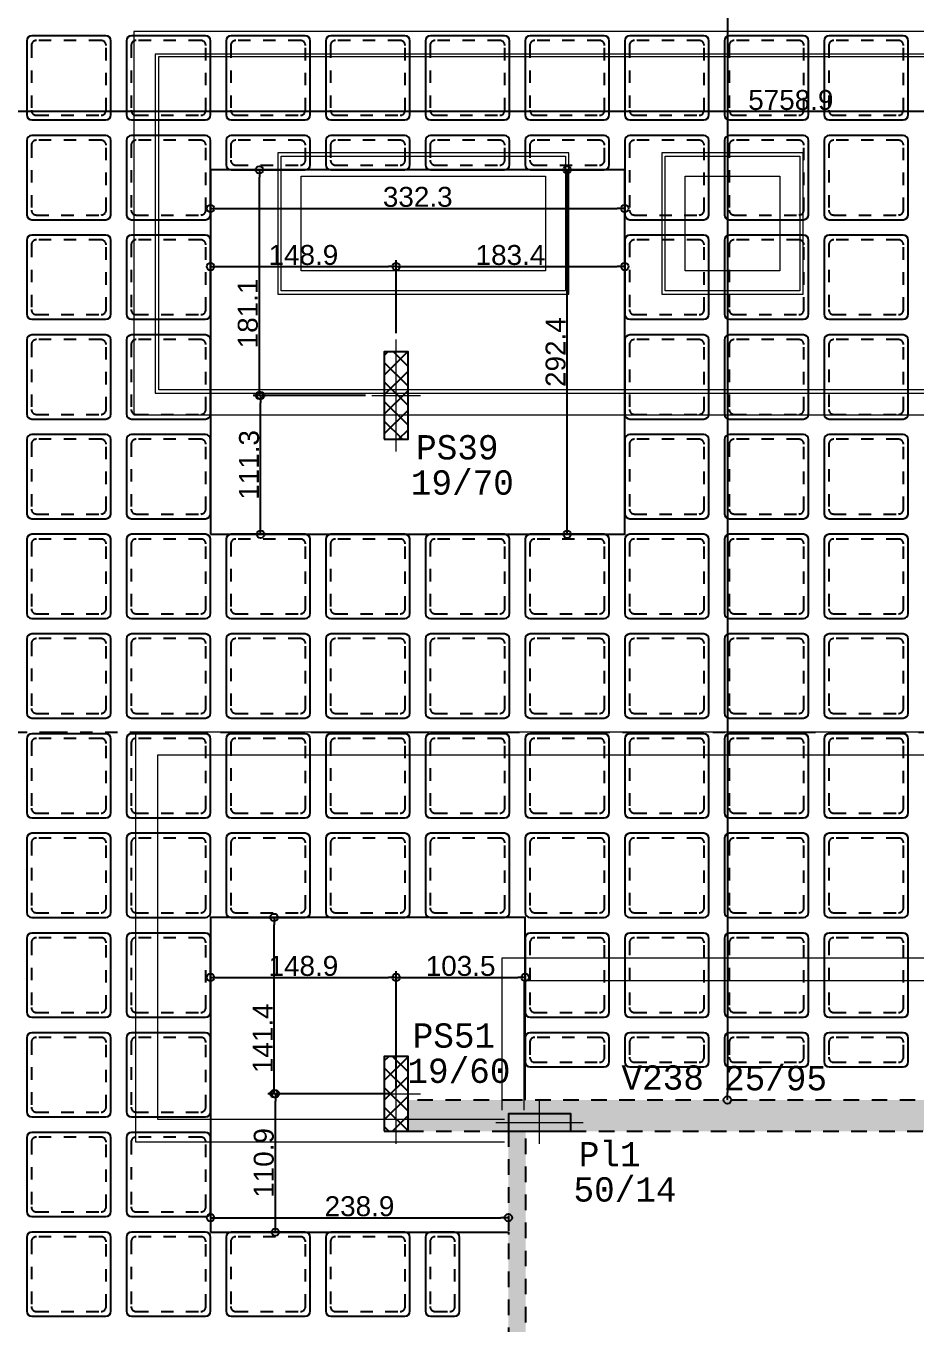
# Model space of a CAD drawing. Header units: millimetres. Extents: x -967 to 563, y -1588 to 506.
# Drawn here: x 59.74 to 66.88, y -266.34 to -255.93 of the extents above; entities that cross this region are included whole.
import ezdxf

# ---------------------------------------------------------------- set-up
doc = ezdxf.new("R2010")
doc.units = ezdxf.units.MM
for name, pattern in [('CYPE_RAYAPUNTOPUNTO', [0.45, 0.225, -0.075, 0, -0.075, 0, -0.075]), ('DASHDOT', [1, 0.5, -0.25, 0, -0.25]), ('ESTILO_TQS_0001', [1, 0.7, -0.3]), ('HIDDEN2', [0.1875, 0.125, -0.0625])]:
    doc.linetypes.add(name, pattern=pattern)
for name, color, linetype, lineweight in [('0017-PAI-PE-001-IMP-R02$0$Modelos genéricos', 252, 'Continuous', 5), ('0017-PAI-PE-001-IMP-R02$0$WEVE_ESPESSURA 1', 252, 'Continuous', 5), ('PILAR_EIXOS', 1, 'Continuous', 0)]:
    doc.layers.add(name, color=color, linetype=linetype, lineweight=lineweight)
for name, color, linetype in [('1', 5, 'Continuous'), ('11', 7, 'Continuous'), ('12', 4, 'Continuous'), ('2', 2, 'Continuous'), ('208', 13, 'Continuous'), ('251', 5, 'Continuous'), ('252', 153, 'ESTILO_TQS_0001'), ('347-XXXX-ARQ-BASE-013-IMPLANTAÇÃO$0$_XREF PAI', 252, 'Continuous'), ('4', 2, 'Continuous'), ('8', 7, 'Continuous'), ('9', 7, 'Continuous'), ('A_htc_alv', 7, 'Continuous'), ('COTAS', 1, 'Continuous'), ('EIXOS', 8, 'DASHDOT')]:
    doc.layers.add(name, color=color, linetype=linetype)
doc.styles.add('ARIAL', font='arial.ttf')
doc.styles.add('TQS_LUCIDA_CONSOLE', font='lucon.TTF')
doc.dimstyles.new('AVILLA 100 2', dxfattribs={"dimtxt": 0.16, "dimasz": 0.06, "dimexe": 0.05, "dimexo": 0.05, "dimgap": 0.01, "dimtad": 3, "dimdec": 1, "dimlfac": 100, "dimzin": 9, "dimdsep": 46, "dimtxsty": 'ARIAL', "dimblk": 'ORIGIN', "dimcen": 1.5, "dimclrd": 10, "dimclre": 10, "dimclrt": 7, "dimadec": 0, "dimazin": 0, "dimtfac": 1, "dimtdec": 1, "dimtmove": 0, "dimatfit": 1, "dimfxl": 1, "dimarcsym": 0})
pattern_1 = [(45, (685.15059, -106.08026), (-0.078577241, 0.078577241), []), (135, (685.15059, -106.08026), (-0.078577241, -0.078577241), [])]

# ---------------------------------------------------------------- blocks, each defined once
blk = doc.blocks.new('_VAONER063700637000750007500')
at = {"layer": '251', "color": 8}
for p, q in [((29.725, 33.725), (-29.725, 33.725)), ((-33.725, 29.725), (-33.725, -29.725)), ((33.725, -29.725), (33.725, 29.725)), ((-29.725, -33.725), (29.725, -33.725))]:
    blk.add_line(p, q, dxfattribs=at)
for centre, start, end in [((-29.725, 29.725), 90, 180), ((29.725, 29.725), 0, 90), ((-29.725, -29.725), 180, 270), ((29.725, -29.725), 270, 0)]:
    blk.add_arc(centre, 4, start, end, dxfattribs=at)
at = {"layer": '252', "color": 8}
for p, q in [((-29.975, 25.975), (-29.975, -25.975)), ((25.975, 29.975), (-25.975, 29.975)), ((29.975, -25.975), (29.975, 25.975)), ((-25.975, -29.975), (25.975, -29.975))]:
    blk.add_line(p, q, dxfattribs=at)
for centre, start, end in [((-25.975, 25.975), 90, 180), ((25.975, 25.975), 0, 90), ((-25.975, -25.975), 180, 270), ((25.975, -25.975), 270, 0)]:
    blk.add_arc(centre, 4, start, end, dxfattribs=at)
blk = doc.blocks.new('_VAONER063700237000750007500')
at = {"layer": '251', "color": 8}
for p, q in [((29.725, 13.725), (-29.725, 13.725)), ((-33.725, 9.725), (-33.725, -9.725)), ((33.725, -9.725), (33.725, 9.725)), ((-29.725, -13.725), (29.725, -13.725))]:
    blk.add_line(p, q, dxfattribs=at)
for centre, start, end in [((-29.725, 9.725), 90, 180), ((29.725, 9.725), 0, 90), ((-29.725, -9.725), 180, 270), ((29.725, -9.725), 270, 0)]:
    blk.add_arc(centre, 4, start, end, dxfattribs=at)
at = {"layer": '252', "color": 8}
for p, q in [((-29.975, 5.975), (-29.975, -5.975)), ((25.975, 9.975), (-25.975, 9.975)), ((29.975, -5.975), (29.975, 5.975)), ((-25.975, -9.975), (25.975, -9.975))]:
    blk.add_line(p, q, dxfattribs=at)
for centre, start, end in [((-25.975, 5.975), 90, 180), ((25.975, 5.975), 0, 90), ((-25.975, -5.975), 180, 270), ((25.975, -5.975), 270, 0)]:
    blk.add_arc(centre, 4, start, end, dxfattribs=at)
blk = doc.blocks.new('_VAONER023700637000750007500')
at = {"layer": '251', "color": 8}
for p, q in [((9.725, 33.725), (-9.725, 33.725)), ((-13.725, 29.725), (-13.725, -29.725)), ((13.725, -29.725), (13.725, 29.725)), ((-9.725, -33.725), (9.725, -33.725))]:
    blk.add_line(p, q, dxfattribs=at)
for centre, start, end in [((-9.725, 29.725), 90, 180), ((9.725, 29.725), 0, 90), ((-9.725, -29.725), 180, 270), ((9.725, -29.725), 270, 0)]:
    blk.add_arc(centre, 4, start, end, dxfattribs=at)
at = {"layer": '252', "color": 8}
for p, q in [((-9.975, 25.975), (-9.975, -25.975)), ((5.975, 29.975), (-5.975, 29.975)), ((9.975, -25.975), (9.975, 25.975)), ((-5.975, -29.975), (5.975, -29.975))]:
    blk.add_line(p, q, dxfattribs=at)
for centre, start, end in [((-5.975, 25.975), 90, 180), ((5.975, 25.975), 0, 90), ((-5.975, -25.975), 180, 270), ((5.975, -25.975), 270, 0)]:
    blk.add_arc(centre, 4, start, end, dxfattribs=at)
blk = doc.blocks.new('NERVURADA TÉRREO 1 MODELO 2 (LO) R0')
at = {"layer": '208', "xscale": 0.01, "yscale": 0.01, "zscale": 0.01}
for name, p in [('_VAONER063700637000750007500', (732.253, -769.512)), ('_VAONER063700637000750007500', (733.053, -769.512)), ('_VAONER063700637000750007500', (733.852, -769.512)), ('_VAONER063700637000750007500', (734.652, -769.512)), ('_VAONER063700637000750007500', (735.451, -769.512)), ('_VAONER063700637000750007500', (736.251, -769.512)), ('_VAONER063700637000750007500', (737.05, -769.512)), ('_VAONER063700637000750007500', (737.85, -769.512)), ('_VAONER063700637000750007500', (738.649, -769.512)), ('_VAONER063700637000750007500', (732.253, -770.312)), ('_VAONER063700637000750007500', (733.053, -770.312)), ('_VAONER063700237000750007500', (733.852, -770.112)), ('_VAONER063700237000750007500', (734.652, -770.112)), ('_VAONER063700237000750007500', (735.451, -770.112)), ('_VAONER063700237000750007500', (736.251, -770.112)), ('_VAONER063700637000750007500', (737.05, -770.312)), ('_VAONER063700637000750007500', (737.85, -770.312)), ('_VAONER063700637000750007500', (738.649, -770.312)), ('_VAONER063700637000750007500', (732.253, -771.111)), ('_VAONER063700637000750007500', (733.053, -771.111)), ('_VAONER063700637000750007500', (737.05, -771.111)), ('_VAONER063700637000750007500', (737.85, -771.111)), ('_VAONER063700637000750007500', (738.649, -771.111)), ('_VAONER063700637000750007500', (732.253, -771.911)), ('_VAONER063700637000750007500', (733.053, -771.911)), ('_VAONER063700637000750007500', (737.05, -771.911)), ('_VAONER063700637000750007500', (737.85, -771.911)), ('_VAONER063700637000750007500', (738.649, -771.911)), ('_VAONER063700637000750007500', (732.253, -772.71)), ('_VAONER063700637000750007500', (733.053, -772.71)), ('_VAONER063700637000750007500', (737.05, -772.71)), ('_VAONER063700637000750007500', (737.85, -772.71)), ('_VAONER063700637000750007500', (738.649, -772.71)), ('_VAONER063700637000750007500', (732.253, -773.51)), ('_VAONER063700637000750007500', (733.053, -773.51)), ('_VAONER063700637000750007500', (733.852, -773.51)), ('_VAONER063700637000750007500', (734.652, -773.51)), ('_VAONER063700637000750007500', (735.451, -773.51)), ('_VAONER063700637000750007500', (736.251, -773.51)), ('_VAONER063700637000750007500', (737.05, -773.51)), ('_VAONER063700637000750007500', (737.85, -773.51)), ('_VAONER063700637000750007500', (738.649, -773.51)), ('_VAONER063700637000750007500', (732.253, -774.309)), ('_VAONER063700637000750007500', (733.053, -774.309)), ('_VAONER063700637000750007500', (733.852, -774.309)), ('_VAONER063700637000750007500', (734.652, -774.309)), ('_VAONER063700637000750007500', (735.451, -774.309)), ('_VAONER063700637000750007500', (736.251, -774.309)), ('_VAONER063700637000750007500', (737.05, -774.309)), ('_VAONER063700637000750007500', (737.85, -774.309)), ('_VAONER063700637000750007500', (738.649, -774.309)), ('_VAONER063700637000750007500', (732.253, -775.109)), ('_VAONER063700637000750007500', (733.053, -775.109)), ('_VAONER063700637000750007500', (733.852, -775.109)), ('_VAONER063700637000750007500', (734.652, -775.109)), ('_VAONER063700637000750007500', (735.451, -775.109)), ('_VAONER063700637000750007500', (736.251, -775.109)), ('_VAONER063700637000750007500', (737.05, -775.109)), ('_VAONER063700637000750007500', (737.85, -775.109)), ('_VAONER063700637000750007500', (738.649, -775.109)), ('_VAONER063700637000750007500', (732.253, -775.908)), ('_VAONER063700637000750007500', (733.053, -775.908)), ('_VAONER063700637000750007500', (733.852, -775.908)), ('_VAONER063700637000750007500', (734.652, -775.908)), ('_VAONER063700637000750007500', (735.451, -775.908)), ('_VAONER063700637000750007500', (736.251, -775.908)), ('_VAONER063700637000750007500', (737.05, -775.908)), ('_VAONER063700637000750007500', (737.85, -775.908)), ('_VAONER063700637000750007500', (738.649, -775.908)), ('_VAONER063700637000750007500', (732.253, -776.708)), ('_VAONER063700637000750007500', (733.053, -776.708)), ('_VAONER063700637000750007500', (736.251, -776.708)), ('_VAONER063700637000750007500', (737.05, -776.708)), ('_VAONER063700637000750007500', (737.85, -776.708)), ('_VAONER063700637000750007500', (738.649, -776.708)), ('_VAONER063700637000750007500', (732.253, -777.507)), ('_VAONER063700637000750007500', (733.053, -777.507)), ('_VAONER063700237000750007500', (736.251, -777.307)), ('_VAONER063700237000750007500', (737.05, -777.307)), ('_VAONER063700237000750007500', (737.85, -777.307)), ('_VAONER063700237000750007500', (738.649, -777.307)), ('_VAONER063700637000750007500', (732.253, -778.307)), ('_VAONER063700637000750007500', (733.053, -778.307)), ('_VAONER063700637000750007500', (732.253, -779.106)), ('_VAONER063700637000750007500', (733.053, -779.106)), ('_VAONER063700637000750007500', (733.852, -779.106)), ('_VAONER063700637000750007500', (734.652, -779.106)), ('_VAONER023700637000750007500', (735.251, -779.106))]:
    blk.add_blockref(name, p, dxfattribs=at)
blk = doc.blocks.new('0017-PAI-PE-001-IMP-R02')
at = {"layer": '0017-PAI-PE-001-IMP-R02$0$Modelos genéricos', "color": 30}
for p, q in [((26.569, 43.232), (25.134, 43.232)), ((25.134, 43.232), (25.134, 40.272)), ((28.419, 43.232), (26.569, 43.232)), ((28.419, 39.179), (28.419, 43.232)), ((30.966, 43.245), (30.966, 29.879)), ((34.039, 43.245), (30.966, 43.245)), ((34.039, 29.879), (34.039, 43.245)), ((25.314, 40.272), (25.314, 43.052)), ((25.314, 43.052), (28.239, 43.052)), ((28.239, 43.052), (28.239, 39.179)), ((31.166, 43.045), (33.839, 43.045)), ((31.166, 30.079), (31.166, 43.045)), ((33.839, 43.045), (33.839, 30.079)), ((31.932, 42.089), (31.932, 39.755)), ((33.066, 42.089), (31.932, 42.089)), ((33.066, 39.755), (33.066, 42.089)), ((32.119, 39.942), (32.119, 41.902)), ((32.119, 41.902), (32.879, 41.902)), ((32.879, 41.902), (32.879, 39.942)), ((26.609, 40.292), (25.389, 40.292)), ((26.609, 30.867), (26.609, 40.292)), ((25.389, 40.112), (26.429, 40.112)), ((26.429, 40.112), (26.429, 30.867)), ((32.879, 39.942), (32.119, 39.942)), ((31.932, 39.755), (33.066, 39.755)), ((28.239, 39.179), (28.239, 39.064)), ((28.419, 39.064), (28.419, 39.179)), ((28.239, 39.064), (28.239, 33.724)), ((28.419, 33.724), (28.419, 39.064)), ((31.932, 39.009), (31.932, 37.875)), ((33.066, 39.009), (31.932, 39.009)), ((33.066, 37.875), (33.066, 39.009)), ((32.119, 38.463), (32.119, 38.822)), ((32.119, 38.822), (32.879, 38.822)), ((32.879, 38.822), (32.879, 38.443)), ((32.119, 38.456), (32.119, 38.462)), ((32.119, 38.45), (32.119, 38.455)), ((32.119, 38.443), (32.119, 38.449)), ((32.119, 38.434), (32.119, 38.441)), ((32.119, 38.428), (32.119, 38.433)), ((32.119, 38.422), (32.119, 38.427)), ((32.119, 38.062), (32.119, 38.42)), ((32.879, 38.442), (32.879, 38.436)), ((32.879, 38.435), (32.879, 38.43)), ((32.879, 38.429), (32.879, 38.423)), ((32.879, 38.421), (32.879, 38.414)), ((32.879, 38.413), (32.879, 38.408)), ((32.879, 38.407), (32.879, 38.402)), ((32.879, 38.4), (32.879, 38.062)), ((32.879, 38.062), (32.119, 38.062)), ((31.932, 37.875), (33.066, 37.875))]:
    blk.add_line(p, q, dxfattribs=at)
at = {"layer": '0017-PAI-PE-001-IMP-R02$0$WEVE_ESPESSURA 1', "color": 30}
for p, q in [((33.859, 43.072), (31.139, 43.072)), ((31.139, 43.072), (31.139, 30.052)), ((33.859, 30.052), (33.859, 43.072)), ((31.959, 39.782), (31.959, 42.062)), ((31.959, 42.062), (33.039, 42.062)), ((33.039, 42.062), (33.039, 39.782)), ((33.039, 39.782), (31.959, 39.782)), ((31.959, 37.902), (31.959, 38.982)), ((31.959, 38.982), (33.039, 38.982)), ((33.039, 38.982), (33.039, 37.902)), ((33.039, 37.902), (31.959, 37.902))]:
    blk.add_line(p, q, dxfattribs=at)
blk = doc.blocks.new('Eixos do pilar')
at = {"layer": 'PILAR_EIXOS'}
for p, q in [((0, -0.5), (0, 0.5)), ((-0.5, 0), (0.5, 0))]:
    blk.add_line(p, q, dxfattribs=at)
blk = doc.blocks.new('EIXOS DE OBRA TERREO1')
at = {"layer": 'EIXOS', "linetype": 'CYPE_RAYAPUNTOPUNTO'}
blk.add_line((699.3939, -174.7597), (774.5346, -174.7597), dxfattribs=at)
blk = doc.blocks.new('_Origin')
at = {"color": 0, "linetype": 'ByBlock', "lineweight": -2}
blk.add_line((0, 0), (-1, 0), dxfattribs=at)
blk.add_circle((0, 0), 0.5, dxfattribs=at)
blk = doc.blocks.new('*D740')
at = {"layer": 'COTAS', "color": 10, "linetype": 'ByBlock', "lineweight": -2, "transparency": 16777216}
for p, q in [((842.625, -603.046), (843.994, -603.046)), ((844.054, -603.58), (844.054, -602.996))]:
    blk.add_line(p, q, dxfattribs=at)
at = {"layer": 'Defpoints', "color": 0, "linetype": 'ByBlock', "transparency": 16777216}
for p in [(842.565, -603.046), (844.054, -603.046), (844.054, -603.63)]:
    blk.add_point(p, dxfattribs=at)
at = {"layer": 'COTAS', "color": 10, "linetype": 'ByBlock', "lineweight": -2, "transparency": 16777216, "xscale": 0.06, "yscale": 0.06, "zscale": 0.06, "rotation": 180}
blk.add_blockref('_Origin', (842.565, -603.046), dxfattribs=at)
at = {"layer": 'COTAS', "color": 10, "linetype": 'ByBlock', "lineweight": -2, "transparency": 16777216, "xscale": 0.06, "yscale": 0.06, "zscale": 0.06}
blk.add_blockref('_Origin', (844.054, -603.046), dxfattribs=at)
at = {"layer": 'COTAS', "color": 7, "linetype": 'ByBlock', "transparency": 16777216, "insert": (843.31, -602.954), "char_height": 0.16, "attachment_point": 5, "style": 'ARIAL'}
blk.add_mtext('148.9', dxfattribs=at)
blk = doc.blocks.new('*D741')
at = {"layer": 'COTAS', "color": 10, "linetype": 'ByBlock', "lineweight": -2, "transparency": 16777216}
for p, q in [((844.054, -603.58), (844.054, -602.996)), ((844.114, -603.046), (845.828, -603.046))]:
    blk.add_line(p, q, dxfattribs=at)
at = {"layer": 'Defpoints', "color": 0, "linetype": 'ByBlock', "transparency": 16777216}
for p in [(845.888, -603.046), (845.888, -603.046), (844.054, -603.63)]:
    blk.add_point(p, dxfattribs=at)
at = {"layer": 'COTAS', "color": 10, "linetype": 'ByBlock', "lineweight": -2, "transparency": 16777216, "xscale": 0.06, "yscale": 0.06, "zscale": 0.06, "rotation": 180}
blk.add_blockref('_Origin', (844.054, -603.046), dxfattribs=at)
at = {"layer": 'COTAS', "color": 10, "linetype": 'ByBlock', "lineweight": -2, "transparency": 16777216, "xscale": 0.06, "yscale": 0.06, "zscale": 0.06}
blk.add_blockref('_Origin', (845.888, -603.046), dxfattribs=at)
at = {"layer": 'COTAS', "color": 7, "linetype": 'ByBlock', "transparency": 16777216, "insert": (844.971, -602.954), "char_height": 0.16, "attachment_point": 5, "style": 'ARIAL'}
blk.add_mtext('183.4', dxfattribs=at)
blk = doc.blocks.new('*D742')
at = {"layer": 'COTAS', "color": 10, "linetype": 'ByBlock', "lineweight": -2, "transparency": 16777216}
for p, q in [((843.809, -604.08), (842.917, -604.08)), ((842.967, -605.133), (842.967, -604.14)), ((842.977, -605.193), (842.917, -605.193))]:
    blk.add_line(p, q, dxfattribs=at)
at = {"layer": 'Defpoints', "color": 0, "linetype": 'ByBlock', "transparency": 16777216}
for p in [(842.967, -604.08), (843.859, -604.08), (843.027, -605.193)]:
    blk.add_point(p, dxfattribs=at)
at = {"layer": 'COTAS', "color": 10, "linetype": 'ByBlock', "lineweight": -2, "transparency": 16777216, "xscale": 0.06, "yscale": 0.06, "zscale": 0.06}
for p, rotation in [((842.967, -604.08), 90), ((842.967, -605.193), 270)]:
    blk.add_blockref('_Origin', p, dxfattribs=dict(at, rotation=rotation))
at = {"layer": 'COTAS', "color": 7, "linetype": 'ByBlock', "transparency": 16777216, "insert": (842.875, -604.637), "char_height": 0.16, "attachment_point": 5, "rotation": 90, "style": 'ARIAL'}
blk.add_mtext('111.3', dxfattribs=at)
blk = doc.blocks.new('*D743')
at = {"layer": 'COTAS', "color": 10, "linetype": 'ByBlock', "lineweight": -2, "transparency": 16777216}
for p, q in [((842.977, -602.27), (842.907, -602.27)), ((842.957, -604.02), (842.957, -602.33)), ((843.809, -604.08), (842.907, -604.08))]:
    blk.add_line(p, q, dxfattribs=at)
at = {"layer": 'Defpoints', "color": 0, "linetype": 'ByBlock', "transparency": 16777216}
for p in [(842.957, -602.27), (843.027, -602.27), (843.859, -604.08)]:
    blk.add_point(p, dxfattribs=at)
at = {"layer": 'COTAS', "color": 10, "linetype": 'ByBlock', "lineweight": -2, "transparency": 16777216, "xscale": 0.06, "yscale": 0.06, "zscale": 0.06}
for p, rotation in [((842.957, -602.27), 90), ((842.957, -604.08), 270)]:
    blk.add_blockref('_Origin', p, dxfattribs=dict(at, rotation=rotation))
at = {"layer": 'COTAS', "color": 7, "linetype": 'ByBlock', "transparency": 16777216, "insert": (842.865, -603.422), "char_height": 0.16, "attachment_point": 5, "rotation": 90, "style": 'ARIAL'}
blk.add_mtext('181.1', dxfattribs=at)
blk = doc.blocks.new('*D744')
at = {"layer": 'COTAS', "color": 10, "linetype": 'ByBlock', "lineweight": -2, "transparency": 16777216}
blk.add_line((842.625, -602.58), (845.828, -602.58), dxfattribs=at)
at = {"layer": 'Defpoints', "color": 0, "linetype": 'ByBlock', "transparency": 16777216}
for p in [(842.565, -602.58), (845.888, -602.58), (845.888, -602.58)]:
    blk.add_point(p, dxfattribs=at)
at = {"layer": 'COTAS', "color": 10, "linetype": 'ByBlock', "lineweight": -2, "transparency": 16777216, "xscale": 0.06, "yscale": 0.06, "zscale": 0.06, "rotation": 180}
blk.add_blockref('_Origin', (842.565, -602.58), dxfattribs=at)
at = {"layer": 'COTAS', "color": 10, "linetype": 'ByBlock', "lineweight": -2, "transparency": 16777216, "xscale": 0.06, "yscale": 0.06, "zscale": 0.06}
blk.add_blockref('_Origin', (845.888, -602.58), dxfattribs=at)
at = {"layer": 'COTAS', "color": 7, "linetype": 'ByBlock', "transparency": 16777216, "insert": (844.227, -602.488), "char_height": 0.16, "attachment_point": 5, "style": 'ARIAL'}
blk.add_mtext('332.3', dxfattribs=at)
blk = doc.blocks.new('*D745')
at = {"layer": 'COTAS', "color": 10, "linetype": 'ByBlock', "lineweight": -2, "transparency": 16777216}
blk.add_line((845.426, -605.133), (845.426, -602.33), dxfattribs=at)
at = {"layer": 'Defpoints', "color": 0, "linetype": 'ByBlock', "transparency": 16777216}
for p in [(845.426, -602.27), (845.426, -602.27), (845.426, -605.193)]:
    blk.add_point(p, dxfattribs=at)
at = {"layer": 'COTAS', "color": 10, "linetype": 'ByBlock', "lineweight": -2, "transparency": 16777216, "xscale": 0.06, "yscale": 0.06, "zscale": 0.06}
for p, rotation in [((845.426, -602.27), 90), ((845.426, -605.193), 270)]:
    blk.add_blockref('_Origin', p, dxfattribs=dict(at, rotation=rotation))
at = {"layer": 'COTAS', "color": 7, "linetype": 'ByBlock', "transparency": 16777216, "insert": (845.334, -603.732), "char_height": 0.16, "attachment_point": 5, "rotation": 90, "style": 'ARIAL'}
blk.add_mtext('292.4', dxfattribs=at)
blk = doc.blocks.new('*D770')
at = {"layer": 'COTAS', "color": 10, "linetype": 'ByBlock', "lineweight": -2, "transparency": 16777216}
for p, q in [((844.054, -609.63), (844.054, -608.697)), ((842.565, -608.779), (842.565, -608.797)), ((842.625, -608.747), (843.994, -608.747))]:
    blk.add_line(p, q, dxfattribs=at)
at = {"layer": 'Defpoints', "color": 0, "linetype": 'ByBlock', "transparency": 16777216}
for p in [(842.565, -608.729), (844.054, -608.747), (844.054, -609.68)]:
    blk.add_point(p, dxfattribs=at)
at = {"layer": 'COTAS', "color": 10, "linetype": 'ByBlock', "lineweight": -2, "transparency": 16777216, "xscale": 0.06, "yscale": 0.06, "zscale": 0.06, "rotation": 180}
blk.add_blockref('_Origin', (842.565, -608.747), dxfattribs=at)
at = {"layer": 'COTAS', "color": 10, "linetype": 'ByBlock', "lineweight": -2, "transparency": 16777216, "xscale": 0.06, "yscale": 0.06, "zscale": 0.06}
blk.add_blockref('_Origin', (844.054, -608.747), dxfattribs=at)
at = {"layer": 'COTAS', "color": 7, "linetype": 'ByBlock', "transparency": 16777216, "insert": (843.31, -608.656), "char_height": 0.16, "attachment_point": 5, "style": 'ARIAL'}
blk.add_mtext('148.9', dxfattribs=at)
blk = doc.blocks.new('*D771')
at = {"layer": 'COTAS', "color": 10, "linetype": 'ByBlock', "lineweight": -2, "transparency": 16777216}
for p, q in [((844.054, -609.63), (844.054, -608.697)), ((844.114, -608.747), (845.029, -608.747))]:
    blk.add_line(p, q, dxfattribs=at)
at = {"layer": 'Defpoints', "color": 0, "linetype": 'ByBlock', "transparency": 16777216}
for p in [(845.089, -608.747), (845.089, -608.747), (844.054, -609.68)]:
    blk.add_point(p, dxfattribs=at)
at = {"layer": 'COTAS', "color": 10, "linetype": 'ByBlock', "lineweight": -2, "transparency": 16777216, "xscale": 0.06, "yscale": 0.06, "zscale": 0.06, "rotation": 180}
blk.add_blockref('_Origin', (844.054, -608.747), dxfattribs=at)
at = {"layer": 'COTAS', "color": 10, "linetype": 'ByBlock', "lineweight": -2, "transparency": 16777216, "xscale": 0.06, "yscale": 0.06, "zscale": 0.06}
blk.add_blockref('_Origin', (845.089, -608.747), dxfattribs=at)
at = {"layer": 'COTAS', "color": 7, "linetype": 'ByBlock', "transparency": 16777216, "insert": (844.571, -608.656), "char_height": 0.16, "attachment_point": 5, "style": 'ARIAL'}
blk.add_mtext('103.5', dxfattribs=at)
blk = doc.blocks.new('*D772')
at = {"layer": 'COTAS', "color": 10, "linetype": 'ByBlock', "lineweight": -2, "transparency": 16777216}
for p, q in [((844.004, -609.68), (843.035, -609.68)), ((843.085, -610.73), (843.085, -609.74)), ((843.077, -610.79), (843.135, -610.79))]:
    blk.add_line(p, q, dxfattribs=at)
at = {"layer": 'Defpoints', "color": 0, "linetype": 'ByBlock', "transparency": 16777216}
for p in [(843.085, -609.68), (844.054, -609.68), (843.027, -610.79)]:
    blk.add_point(p, dxfattribs=at)
at = {"layer": 'COTAS', "color": 10, "linetype": 'ByBlock', "lineweight": -2, "transparency": 16777216, "xscale": 0.06, "yscale": 0.06, "zscale": 0.06}
for p, rotation in [((843.085, -609.68), 90), ((843.085, -610.79), 270)]:
    blk.add_blockref('_Origin', p, dxfattribs=dict(at, rotation=rotation))
at = {"layer": 'COTAS', "color": 7, "linetype": 'ByBlock', "transparency": 16777216, "insert": (842.993, -610.235), "char_height": 0.16, "attachment_point": 5, "rotation": 90, "style": 'ARIAL'}
blk.add_mtext('110.9', dxfattribs=at)
blk = doc.blocks.new('*D773')
at = {"layer": 'COTAS', "color": 10, "linetype": 'ByBlock', "lineweight": -2, "transparency": 16777216}
for p, q in [((843.035, -608.266), (843.025, -608.266)), ((843.075, -609.62), (843.075, -608.326)), ((844.004, -609.68), (843.025, -609.68))]:
    blk.add_line(p, q, dxfattribs=at)
at = {"layer": 'Defpoints', "color": 0, "linetype": 'ByBlock', "transparency": 16777216}
for p in [(843.075, -608.266), (843.085, -608.266), (844.054, -609.68)]:
    blk.add_point(p, dxfattribs=at)
at = {"layer": 'COTAS', "color": 10, "linetype": 'ByBlock', "lineweight": -2, "transparency": 16777216, "xscale": 0.06, "yscale": 0.06, "zscale": 0.06}
for p, rotation in [((843.075, -608.266), 90), ((843.075, -609.68), 270)]:
    blk.add_blockref('_Origin', p, dxfattribs=dict(at, rotation=rotation))
at = {"layer": 'COTAS', "color": 7, "linetype": 'ByBlock', "transparency": 16777216, "insert": (842.984, -609.235), "char_height": 0.16, "attachment_point": 5, "rotation": 90, "style": 'ARIAL'}
blk.add_mtext('141.4', dxfattribs=at)
blk = doc.blocks.new('*D774')
at = {"layer": 'COTAS', "color": 10, "linetype": 'ByBlock', "lineweight": -2, "transparency": 16777216}
for p, q in [((842.565, -610.675), (842.565, -610.724)), ((842.625, -610.674), (844.894, -610.674))]:
    blk.add_line(p, q, dxfattribs=at)
at = {"layer": 'Defpoints', "color": 0, "linetype": 'ByBlock', "transparency": 16777216}
for p in [(842.565, -610.625), (844.954, -610.674), (844.954, -610.674)]:
    blk.add_point(p, dxfattribs=at)
at = {"layer": 'COTAS', "color": 10, "linetype": 'ByBlock', "lineweight": -2, "transparency": 16777216, "xscale": 0.06, "yscale": 0.06, "zscale": 0.06, "rotation": 180}
blk.add_blockref('_Origin', (842.565, -610.674), dxfattribs=at)
at = {"layer": 'COTAS', "color": 10, "linetype": 'ByBlock', "lineweight": -2, "transparency": 16777216, "xscale": 0.06, "yscale": 0.06, "zscale": 0.06}
blk.add_blockref('_Origin', (844.954, -610.674), dxfattribs=at)
at = {"layer": 'COTAS', "color": 7, "linetype": 'ByBlock', "transparency": 16777216, "insert": (843.76, -610.583), "char_height": 0.16, "attachment_point": 5, "style": 'ARIAL'}
blk.add_mtext('238.9', dxfattribs=at)
blk = doc.blocks.new('*D781')
at = {"layer": 'COTAS', "color": 10, "linetype": 'ByBlock', "lineweight": -2, "transparency": 16777216}
blk.add_line((875.954, -601.802), (818.485, -601.802), dxfattribs=at)
at = {"layer": 'Defpoints', "color": 0, "linetype": 'ByBlock', "transparency": 16777216}
for p in [(818.425, -601.802), (818.425, -601.802), (876.014, -601.802)]:
    blk.add_point(p, dxfattribs=at)
at = {"layer": 'COTAS', "color": 10, "linetype": 'ByBlock', "lineweight": -2, "transparency": 16777216, "xscale": 0.06, "yscale": 0.06, "zscale": 0.06, "rotation": 180}
blk.add_blockref('_Origin', (818.425, -601.802), dxfattribs=at)
at = {"layer": 'COTAS', "color": 10, "linetype": 'ByBlock', "lineweight": -2, "transparency": 16777216, "xscale": 0.06, "yscale": 0.06, "zscale": 0.06}
blk.add_blockref('_Origin', (876.014, -601.802), dxfattribs=at)
at = {"layer": 'COTAS', "color": 7, "linetype": 'ByBlock', "transparency": 16777216, "insert": (847.22, -601.711), "char_height": 0.16, "attachment_point": 5, "style": 'ARIAL'}
blk.add_mtext('5758.9', dxfattribs=at)
blk = doc.blocks.new('*D785')
at = {"layer": 'COTAS', "color": 10, "linetype": 'ByBlock', "lineweight": -2, "transparency": 16777216}
blk.add_line((846.711, -590.98), (846.711, -609.67), dxfattribs=at)
at = {"layer": 'Defpoints', "color": 0, "linetype": 'ByBlock', "transparency": 16777216}
for p in [(846.711, -590.92), (846.711, -609.73), (846.711, -609.73)]:
    blk.add_point(p, dxfattribs=at)
at = {"layer": 'COTAS', "color": 10, "linetype": 'ByBlock', "lineweight": -2, "transparency": 16777216, "xscale": 0.06, "yscale": 0.06, "zscale": 0.06}
for p, rotation in [((846.711, -590.92), 90), ((846.711, -609.73), 270)]:
    blk.add_blockref('_Origin', p, dxfattribs=dict(at, rotation=rotation))
at = {"layer": 'COTAS', "color": 7, "linetype": 'ByBlock', "transparency": 16777216, "insert": (846.619, -600.325), "char_height": 0.16, "attachment_point": 5, "rotation": 90, "style": 'ARIAL'}
blk.add_mtext('1881', dxfattribs=at)
blk = doc.blocks.new('COTAS TÉRREO (LO) R0')
at = {"layer": 'COTAS', "linetype": 'ByBlock'}
for base, p1, p2, picture, middle in [((846.7112, -609.7304), (846.7112, -590.9204), (846.7112, -609.7304), '*D785', (846.6195, -600.3254)), ((845.4259948043, -602.2698861131), (845.4259948043, -605.1933861131), (845.4259948043, -602.2698861131), '*D745', (845.3343031263, -603.7316361131)), ((842.967, -604.0804), (843.0275, -605.1934), (843.8592, -604.0804), '*D742', (842.8753, -604.6369)), ((843.0847263335, -609.6803861132), (843.0274948043, -610.7898861131), (844.0542448012, -609.6803861132), '*D772', (842.9930346554, -610.2351361132))]:
    dim = blk.add_linear_dim(base=base, p1=p1, p2=p2, angle=90, dimstyle='AVILLA 100 2', dxfattribs=at)
    dim.commit()
    dim.dimension.update_dxf_attribs({"geometry": picture, "text_midpoint": middle})
for base, p1, p2, picture, middle in [((818.4254, -601.8023), (876.0142, -601.8023), (818.4254, -601.8023), '*D781', (847.2198, -601.7106)), ((845.8882, -602.5797), (842.5652, -602.5797), (845.8882, -602.5797), '*D744', (844.2267, -602.488)), ((844.0542, -603.0458), (842.5652, -603.0458), (844.0542, -603.6304), '*D740', (843.3097, -602.9541)), ((845.8882, -603.0458), (844.0542, -603.6304), (845.8882, -603.0458), '*D741', (844.9712, -602.954)), ((844.0542, -608.7475), (842.5652, -608.7286), (844.0542, -609.6804), '*D770', (843.3097, -608.6558)), ((845.0887448012, -608.7474732049), (844.0542448012, -609.6803861132), (845.0887448012, -608.7474732049), '*D771', (844.5714948012, -608.6557269566)), ((844.9542, -610.6744), (842.5652, -610.6249), (844.9542, -610.6744), '*D774', (843.7597, -610.5827))]:
    dim = blk.add_linear_dim(base=base, p1=p1, p2=p2, dimstyle='AVILLA 100 2', dxfattribs=at)
    dim.commit()
    dim.dimension.update_dxf_attribs({"geometry": picture, "text_midpoint": middle})
for base, p1, p2, picture, middle in [((842.9570179297, -602.2698861131), (843.8592448012, -604.0803861132), (843.0274948043, -602.2698861131), '*D743', (842.9570179297, -603.4221211063)), ((843.0747, -608.2664), (844.0542, -609.6804), (843.0847, -608.2664), '*D773', (843.0747, -609.2355))]:
    dim = blk.add_linear_dim(base=base, p1=p1, p2=p2, angle=90, dimstyle='AVILLA 100 2', dxfattribs=at)
    dim.commit()
    dim.dimension.update_dxf_attribs({"geometry": picture, "text_midpoint": middle, "dimtype": 128})

msp = doc.modelspace()

# ---------------------------------------------------------------- hatches: boundary and pattern name
at = {"linetype": 'ByBlock'}
h = msp.add_hatch(dxfattribs=at)
h.set_pattern_fill('ANSI37', color=4, scale=0.035)
h.set_pattern_definition(pattern_1)
h.paths.add_polyline_path([(62.6107, -259.2421), (62.8007, -259.2421), (62.8007, -258.5421), (62.6107, -258.5421)])
h = msp.add_hatch(dxfattribs=at)
h.set_pattern_fill('ANSI37', color=4, scale=0.035)
h.set_pattern_definition(pattern_1)
h.paths.add_polyline_path([(62.6107, -264.7921), (62.8007, -264.7921), (62.8007, -264.1921), (62.6107, -264.1921)])
at = {"layer": 'A_htc_alv', "linetype": 'ByBlock', "true_color": 0x78678e}
h = msp.add_hatch(color=8, dxfattribs=at)
h.dxf.hatch_style = 1
h.paths.add_polyline_path([(70.3107, -264.5421), (62.8007, -264.5421), (62.8007, -264.7921), (70.3107, -264.7921)])
at = {"layer": 'A_htc_alv', "linetype": 'ByBlock', "true_color": 0x51a904}
h = msp.add_hatch(color=74, dxfattribs=at)
h.dxf.hatch_style = 1
h.paths.add_polyline_path([(63.7457, -264.7921), (63.6057, -264.7921), (63.6057, -268.5421), (63.6557, -268.5421), (63.7131, -268.5536), (63.7457, -268.5753)])

# ---------------------------------------------------------------- linework, layer by layer
at = {"layer": '1'}
for points in [[(61.2167, -260.0051), (64.5397, -260.0051), (64.5397, -257.0816), (61.2167, -257.0816), (61.2167, -260.0051)], [(63.7402, -264.5421), (63.7402, -263.0781), (61.2167, -263.0781), (61.2167, -265.6016)], [(61.2167, -265.6016), (63.6057, -265.6016), (63.6057, -265.6204)]]:
    msp.add_lwpolyline(points, dxfattribs=at)
at = {"layer": '1', "linetype": 'HIDDEN2'}
for points in [[(63.6757, -264.5421), (62.8007, -264.5421)], [(67.995, -264.5421), (63.6757, -264.5421)], [(62.8007, -264.7921), (63.6057, -264.7921)], [(63.6057, -264.7921), (63.6057, -268.5521)], [(63.7457, -268.5753), (63.7457, -264.7921)], [(64.1057, -264.7921), (67.745, -264.7921)]]:
    msp.add_lwpolyline(points, dxfattribs=at)
at = {"layer": '2'}
msp.add_lwpolyline([(63.6057, -264.7921), (64.1057, -264.7921), (64.1057, -264.6521), (63.6057, -264.6521), (63.6057, -264.7921)], dxfattribs=at)
at = {"layer": '4'}
for points in [[(62.6107, -259.2421), (62.8007, -259.2421), (62.8007, -258.5421), (62.6107, -258.5421), (62.6107, -259.2421)], [(62.6107, -264.7921), (62.8007, -264.7921), (62.8007, -264.1921), (62.6107, -264.1921), (62.6107, -264.7921)]]:
    msp.add_lwpolyline(points, dxfattribs=at)

# ---------------------------------------------------------------- block references
at = {"color": 9, "linetype": 'ByBlock'}
msp.add_blockref('EIXOS DE OBRA TERREO1', (-672.1735, -86.8324), dxfattribs=at)
at = {"layer": '347-XXXX-ARQ-BASE-013-IMPLANTAÇÃO$0$_XREF PAI', "rotation": 90.00000000000001}
msp.add_blockref('0017-PAI-PE-001-IMP-R02', (103.8457, -290.0121), dxfattribs=at)
at = {"layer": 'COTAS', "color": 6, "linetype": 'ByBlock'}
msp.add_blockref('COTAS TÉRREO (LO) R0', (-781.3485, 345.1883), dxfattribs=at)
at = {"layer": 'COTAS', "color": 40, "linetype": 'ByBlock', "true_color": 0xf8d731}
msp.add_blockref('NERVURADA TÉRREO 1 MODELO 2 (LO) R0', (-672.1735, 513.1676), dxfattribs=at)
at = {"layer": 'PILAR_EIXOS'}
for p, xscale, yscale in [((62.7057, -258.8921), 0.39, 0.9), ((62.7057, -264.4921), 0.39, 0.8), ((63.8557, -264.7221), 0.7, 0.34)]:
    msp.add_blockref('Eixos do pilar', p, dxfattribs=dict(at, xscale=xscale, yscale=yscale))

# ---------------------------------------------------------------- texts
at = {"layer": '11', "linetype": 'Continuous', "style": 'TQS_LUCIDA_CONSOLE'}
msp.add_text('25/95', height=0.195, dxfattribs=at).set_placement((65.3356, -264.4641))
at = {"layer": '12', "linetype": 'Continuous', "style": 'TQS_LUCIDA_CONSOLE'}
for s, p in [('19/70', (62.8232, -259.687)), ('19/60', (62.796, -264.4047)), ('50/14', (64.1282, -265.3564))]:
    msp.add_text(s, height=0.195, dxfattribs=at).set_placement(p)
at = {"layer": '8', "linetype": 'Continuous', "style": 'TQS_LUCIDA_CONSOLE'}
msp.add_text('V238', height=0.195, dxfattribs=at).set_placement((64.513, -264.4592))
at = {"layer": '9', "linetype": 'Continuous', "style": 'TQS_LUCIDA_CONSOLE'}
for s, p in [('PS39', (62.8657, -259.4046)), ('PS51', (62.8385, -264.1223)), ('Pl1', (64.1707, -265.074))]:
    msp.add_text(s, height=0.195, dxfattribs=at).set_placement(p)

doc.saveas('drawing.dxf')
